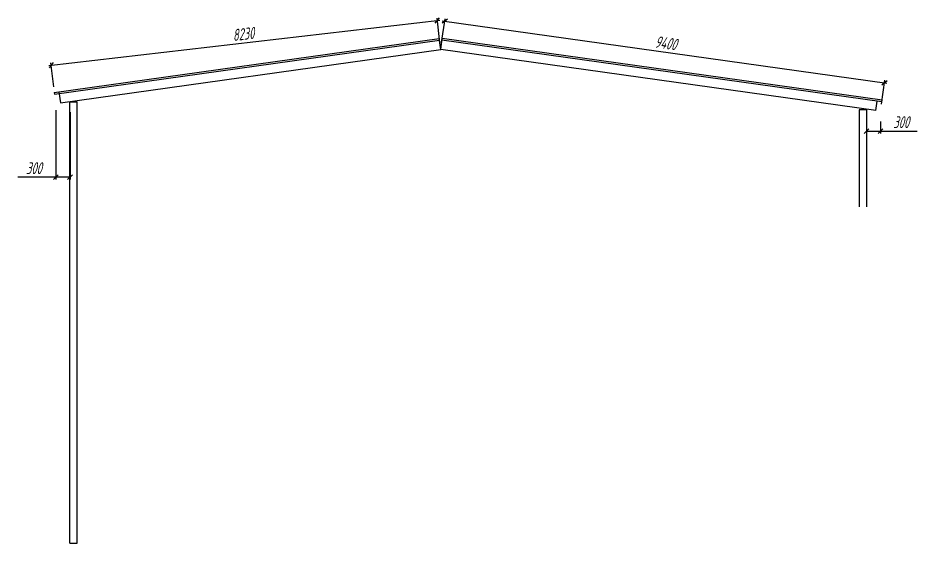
# Model space of a CAD drawing. Header units: millimetres. Extents: x -351329 to 406471, y -253833 to 111767.
# Drawn here: x -245470 to -226442, y -164004 to -152888 of the extents above; entities that cross this region are included whole.
import ezdxf

# ---------------------------------------------------------------- set-up
doc = ezdxf.new("R2010")
doc.units = ezdxf.units.MM
for name, color, linetype, lineweight in [('_Размеры', 120, 'Continuous', 13), ('_Сендвичи', 230, 'Continuous', 30), ('_Сендвичи кровля', 5, 'Continuous', 30), ('выноска', 7, 'Continuous', 13)]:
    doc.layers.add(name, color=color, linetype=linetype, lineweight=lineweight)
doc.styles.add('СПДС_размеры', font='spdswin.shx', dxfattribs={"width": 0.8, "oblique": 15})
doc.dimstyles.new('СПДС', dxfattribs={"dimtxt": 2.5, "dimasz": 1, "dimexe": 0.5, "dimexo": 1.5, "dimtad": 1, "dimdec": 0, "dimtxsty": 'СПДС_размеры', "dimblk": 'OBLIQUE', "dimcen": 2.5, "dimdle": 0.5, "dimadec": 8, "dimazin": 0, "dimtfac": 1, "dimtdec": 0, "dimtix": 1, "dimtmove": 0, "dimatfit": 3, "dimfxl": 1, "dimarcsym": 0})

# ---------------------------------------------------------------- blocks, each defined once
blk = doc.blocks.new('_Oblique')
at = {"layer": 'выноска', "color": 0, "lineweight": -2}
blk.add_line((-0.5, -0.5), (0.5, 0.5), dxfattribs=at)
blk = doc.blocks.new('*D701')
at = {"layer": '_Размеры', "color": 0, "lineweight": -2, "ltscale": 100, "transparency": 16777216}
for p, q in [((-244817, -153892), (-236545, -152938)), ((-236541, -153406), (-236600, -152894)), ((-244714, -154349), (-244773, -153837))]:
    blk.add_line(p, q, dxfattribs=at)
at = {"layer": 'Defpoints', "color": 0, "ltscale": 100, "transparency": 16777216}
for p in [(-236594, -152944), (-236524, -153555), (-244697, -154498)]:
    blk.add_point(p, dxfattribs=at)
at = {"layer": '_Размеры', "color": 0, "lineweight": -2, "ltscale": 100, "transparency": 16777216, "xscale": 100, "yscale": 100, "zscale": 100}
for p, rotation in [((-236594, -152944), 6.58141596568549), ((-244768, -153887), 186.5814159656855)]:
    blk.add_blockref('_Oblique', p, dxfattribs=dict(at, rotation=rotation))
at = {"layer": '_Размеры', "color": 0, "ltscale": 100, "transparency": 16777216, "insert": (-240702, -153229), "char_height": 250, "attachment_point": 5, "rotation": 6.5814, "style": 'СПДС_размеры'}
blk.add_mtext('8230', dxfattribs=at)
blk = doc.blocks.new('*D702')
at = {"layer": '_Размеры', "color": 0, "lineweight": -2, "ltscale": 100, "transparency": 16777216}
for p, q in [((-236503, -153407), (-236432, -152904)), ((-236489, -152947), (-227079, -154265)), ((-227192, -154711), (-227122, -154208))]:
    blk.add_line(p, q, dxfattribs=at)
at = {"layer": 'Defpoints', "color": 0, "ltscale": 100, "transparency": 16777216}
for p in [(-236524, -153555), (-227129, -154258), (-227213, -154860)]:
    blk.add_point(p, dxfattribs=at)
at = {"layer": '_Размеры', "color": 0, "lineweight": -2, "ltscale": 100, "transparency": 16777216, "xscale": 100, "yscale": 100, "zscale": 100}
for p, rotation in [((-236439, -152953), 172.0256744815387), ((-227129, -154258), 352.0256744815387)]:
    blk.add_blockref('_Oblique', p, dxfattribs=dict(at, rotation=rotation))
at = {"layer": '_Размеры', "color": 0, "ltscale": 100, "transparency": 16777216, "insert": (-231758, -153420), "char_height": 250, "attachment_point": 5, "rotation": 352.0257, "style": 'СПДС_размеры'}
blk.add_mtext('9400', dxfattribs=at)
blk = doc.blocks.new('*D703')
at = {"layer": '_Размеры', "color": 0, "lineweight": -2, "ltscale": 100, "transparency": 16777216}
for p, q in [((-244669, -154840), (-244669, -156306)), ((-244369, -154881), (-244369, -156306)), ((-244669, -156256), (-245470, -156256)), ((-244369, -156256), (-244719, -156256))]:
    blk.add_line(p, q, dxfattribs=at)
at = {"layer": 'Defpoints', "color": 0, "ltscale": 100, "transparency": 16777216}
for p in [(-244669, -154690), (-244369, -154731), (-244369, -156256)]:
    blk.add_point(p, dxfattribs=at)
at = {"layer": '_Размеры', "color": 0, "lineweight": -2, "ltscale": 100, "transparency": 16777216, "xscale": 100, "yscale": 100, "zscale": 100, "rotation": 180}
blk.add_blockref('_Oblique', (-244669, -156256), dxfattribs=at)
at = {"layer": '_Размеры', "color": 0, "lineweight": -2, "ltscale": 100, "transparency": 16777216, "xscale": 100, "yscale": 100, "zscale": 100}
blk.add_blockref('_Oblique', (-244369, -156256), dxfattribs=at)
at = {"layer": '_Размеры', "color": 0, "ltscale": 100, "transparency": 16777216, "insert": (-245135, -156068), "char_height": 250, "attachment_point": 5, "style": 'СПДС_размеры'}
blk.add_mtext('300', dxfattribs=at)
blk = doc.blocks.new('*D704')
at = {"layer": '_Размеры', "color": 0, "lineweight": -2, "ltscale": 100, "transparency": 16777216}
for p, q in [((-227513, -154949), (-227513, -155332)), ((-227213, -155078), (-227213, -155332)), ((-227513, -155282), (-227163, -155282)), ((-227213, -155282), (-226442, -155282))]:
    blk.add_line(p, q, dxfattribs=at)
at = {"layer": 'Defpoints', "color": 0, "ltscale": 100, "transparency": 16777216}
for p in [(-227513, -154799), (-227213, -154928), (-227513, -155282)]:
    blk.add_point(p, dxfattribs=at)
at = {"layer": '_Размеры', "color": 0, "lineweight": -2, "ltscale": 100, "transparency": 16777216, "xscale": 100, "yscale": 100, "zscale": 100, "rotation": 180}
blk.add_blockref('_Oblique', (-227513, -155282), dxfattribs=at)
at = {"layer": '_Размеры', "color": 0, "lineweight": -2, "ltscale": 100, "transparency": 16777216, "xscale": 100, "yscale": 100, "zscale": 100}
blk.add_blockref('_Oblique', (-227213, -155282), dxfattribs=at)
at = {"layer": '_Размеры', "color": 0, "ltscale": 100, "transparency": 16777216, "insert": (-226777, -155094), "char_height": 250, "attachment_point": 5, "style": 'СПДС_размеры'}
blk.add_mtext('300', dxfattribs=at)

msp = doc.modelspace()

# ---------------------------------------------------------------- linework, layer by layer
at = {"layer": '_Сендвичи', "color": 1, "ltscale": 100}
for q in [(-244369.3, -154663.7), (-244219.3, -164003.7)]:
    msp.add_line((-244369.3, -164003.7), q, dxfattribs=at)
at = {"layer": '_Сендвичи', "color": 1, "ltscale": 100, "true_color": 0xf70000}
for p, q in [((-244369.3, -154663.7), (-244219.3, -154663.7)), ((-244219.3, -164003.7), (-244219.3, -154663.7)), ((-227662.9, -154833.3), (-227662.9, -156888.1)), ((-227512.9, -154833.3), (-227662.9, -154833.3)), ((-227512.9, -154833.3), (-227512.9, -156888.1))]:
    msp.add_line(p, q, dxfattribs=at)
at = {"layer": '_Сендвичи кровля', "color": 1, "ltscale": 100, "true_color": 0xf70000}
for p, q in [((-244701.9, -154463.8), (-236556.3, -153322.7)), ((-244697, -154498.4), (-236551.4, -153357.4)), ((-227185.2, -154661.6), (-236495.9, -153357.4)), ((-227180.3, -154627), (-236491.1, -153322.7)), ((-244570.3, -154682.6), (-236523.7, -153555.4)), ((-227311.9, -154845.8), (-236523.7, -153555.4)), ((-227311.9, -154845.9), (-227284.2, -154647.8))]:
    msp.add_line(p, q, dxfattribs=at)
at = {"layer": '_Сендвичи кровля', "color": 1, "ltscale": 100}
for p, q in [((-236523.7, -153555.4), (-236556.3, -153322.7)), ((-236523.7, -153555.4), (-236491.1, -153322.7)), ((-244701.9, -154463.8), (-244697, -154498.4)), ((-244602.9, -154449.9), (-244570.3, -154682.6)), ((-227185.2, -154661.6), (-227180.3, -154627))]:
    msp.add_line(p, q, dxfattribs=at)

# ---------------------------------------------------------------- dimensions: what is measured, and where the dimension line sits
at = {"layer": '_Размеры', "color": 1, "ltscale": 100}
for p1, p2, distance, text, picture, middle in [((-244697, -154498.4), (-236523.7, -153555.4), 615.7, '8230', '*D701', (-240702.4, -153229)), ((-236523.7, -153555.4), (-227212.9, -154859.7), 607.8, '9400', '*D702', (-231758, -153419.9))]:
    dim = msp.add_aligned_dim(p1=p1, p2=p2, distance=distance, text=text, dimstyle='СПДС', override={"dimscale": 100}, dxfattribs=at)
    dim.commit()
    dim.dimension.update_dxf_attribs({"geometry": picture, "text_midpoint": middle})
dim = msp.add_linear_dim(base=(-244369.3, -156255.5), p1=(-244669, -154690), p2=(-244369.3, -154731), dimstyle='СПДС', override={"dimscale": 100}, dxfattribs=at)
dim.commit()
dim.dimension.update_dxf_attribs({"geometry": '*D703', "text_midpoint": (-245134.7, -156255.5), "dimtype": 160})
at = {"layer": '_Размеры', "color": 1, "ltscale": 100, "true_color": 0xf70000}
dim = msp.add_linear_dim(base=(-227512.9, -155282), p1=(-227212.9, -154928), p2=(-227512.9, -154798.6), dimstyle='СПДС', override={"dimscale": 100}, dxfattribs=at)
dim.commit()
dim.dimension.update_dxf_attribs({"geometry": '*D704', "text_midpoint": (-226777.3, -155282), "dimtype": 160})

doc.saveas('drawing.dxf')
